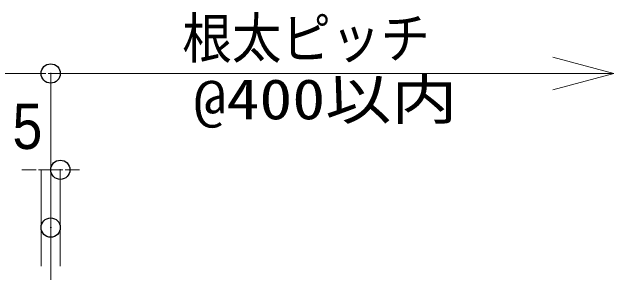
# Model space of a CAD drawing. Units: millimetres, scale not verified. Extents: x -4131 to 4169, y -981 to 998.
# Drawn here: x -2369 to -2212.8, y -520.8 to -453.1 of the extents above; entities that cross this region are included whole.
import ezdxf
from ezdxf.enums import TextEntityAlignment as Align

# ---------------------------------------------------------------- set-up
doc = ezdxf.new("R2010")
doc.units = ezdxf.units.MM
doc.header["$LTSCALE"] = 10
doc.header["$PDMODE"] = 32
doc.header["$PDSIZE"] = 5
doc.linetypes.add('CHAIN1', pattern=[8, 5, -1, 1, -1])
for name, color, linetype, lineweight in [('0-3_寸法', 7, 'Continuous', 9), ('0-4_一般', 4, 'Continuous', 9), ('0-6_0', 7, 'Continuous', 9)]:
    doc.layers.add(name, color=color, linetype=linetype, lineweight=lineweight)
doc.layers.add('0-7_DEFPOINTS', color=7, linetype='Continuous')
doc.styles.add('ＭＳ ゴシック', font='')
doc.styles.add('ＭＳ Ｐゴシック', font='')
doc.styles.get('ＭＳ ゴシック').set_extended_font_data('MS Gothic')
doc.styles.get('ＭＳ Ｐゴシック').set_extended_font_data('MS PGothic')

# ---------------------------------------------------------------- blocks, each defined once
blk = doc.blocks.new('_DOT')
at = {"layer": '0-6_0'}
for p, q in [((-5, 0), (-10, 0)), ((-2.5, 0), (2.5, 0))]:
    blk.add_line(p, q, dxfattribs=at)

msp = doc.modelspace()

# ---------------------------------------------------------------- linework, layer by layer
at = {"layer": '0-3_寸法'}
for p, q in [((-2756.5, -469.05), (-2361.51, -469.05)), ((-2359.01, -504.05), (-2359.01, -469.05)), ((-2364.01, -494.05), (-2366.51, -494.05)), ((-2361.51, -519.05), (-2361.51, -494.05)), ((-2361.51, -494.05), (-2356.51, -494.05)), ((-2356.51, -519.05), (-2356.51, -494.05)), ((-2354, -494.05), (-2351.5, -494.05))]:
    msp.add_line(p, q, dxfattribs=at)
at = {"layer": '0-3_寸法', "color": 4}
msp.add_line((-2359.01, -469.05), (-2212.75, -469.05), dxfattribs=at)
msp.add_lwpolyline([(-2228.62, -464.8), (-2212.75, -469.05), (-2228.62, -473.31)], dxfattribs=at)
at = {"layer": '0-4_一般', "linetype": 'CHAIN1'}
msp.add_line((-2359.01, -488.4), (-2359.01, -737.4), dxfattribs=at)
at = {"layer": '0-7_DEFPOINTS'}
for p in [(-2359.01, -469.05), (-2356.51, -494.05), (-2359.01, -509.05)]:
    msp.add_point(p, dxfattribs=at)

# ---------------------------------------------------------------- block references
at = {"layer": '0-3_寸法', "xscale": 0.2503723, "yscale": 0.2503723}
for p in [(-2359.01, -469.05), (-2361.51, -494.05)]:
    msp.add_blockref('_DOT', p, dxfattribs=at)
at = {"layer": '0-3_寸法', "xscale": 0.2503723, "yscale": 0.2503723, "rotation": 180}
msp.add_blockref('_DOT', (-2356.51, -494.05), dxfattribs=at)

# ---------------------------------------------------------------- texts
at = {"layer": '0-3_寸法', "color": 4, "style": 'ＭＳ ゴシック'}
for s, width, p in [('根太ピッチ', 0.9, (-2324.83, -468.26)), ('@400以内', 1.2, (-2321.94, -484.1))]:
    msp.add_text(s, height=10.48, dxfattribs=dict(at, width=width)).set_placement(p, align=Align.BOTTOM_LEFT)
at = {"layer": '0-3_寸法', "style": 'ＭＳ Ｐゴシック', "width": 0.9}
msp.add_text('5', height=11.8, dxfattribs=at).set_placement((-2368.92, -492.19), align=Align.BOTTOM_LEFT)

doc.saveas('drawing.dxf')
